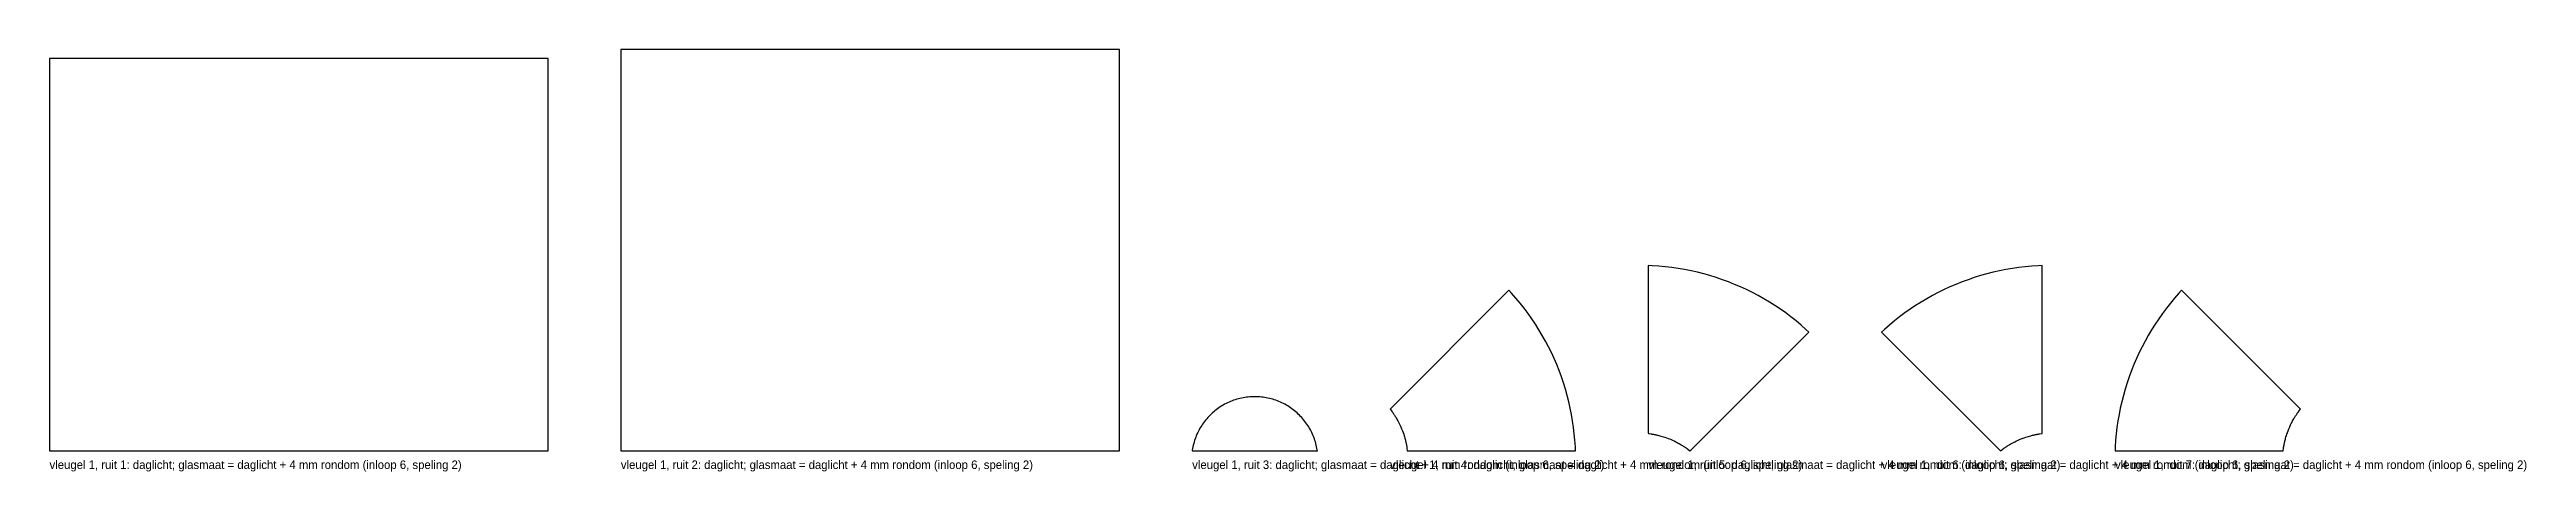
# Model space of a CAD drawing. Header units: millimetres. Extents: x 0 to 4084, y -34 to 662.
import ezdxf

# ---------------------------------------------------------------- set-up
doc = ezdxf.new("R2010")
doc.units = ezdxf.units.MM

msp = doc.modelspace()

# ---------------------------------------------------------------- linework, layer by layer
at = {"layer": 'DAGLICHT'}
for p, q in [((1764, 662.25), (942, 662.25)), ((942, 662.25), (942, 0)), ((1764, 0), (1764, 662.25)), ((822, 647.25), (0, 647.25)), ((0, 647.25), (0, 0)), ((822, 0), (822, 647.25)), ((2642.5174, 305.3785), (2636.0073, 305.6343)), ((2636.0073, 305.6343), (2636.0073, 30.0175)), ((2653.254, 304.6748), (2642.5174, 305.3785)), ((2663.9685, 303.6903), (2653.254, 304.6748)), ((2674.6536, 302.4256), (2663.9685, 303.6903)), ((2685.3019, 300.8817), (2674.6536, 302.4256)), ((2695.9061, 299.0595), (2685.3019, 300.8817)), ((2706.459, 296.9604), (2695.9061, 299.0595)), ((2716.9533, 294.5858), (2706.459, 296.9604)), ((2727.3819, 291.9373), (2716.9533, 294.5858)), ((2737.7376, 289.0167), (2727.3819, 291.9373)), ((2748.0133, 285.826), (2737.7376, 289.0167)), ((3183.8707, 289.0167), (3173.595, 285.826)), ((3194.2264, 291.9373), (3183.8707, 289.0167)), ((3204.655, 294.5858), (3194.2264, 291.9373)), ((3215.1493, 296.9604), (3204.655, 294.5858)), ((3225.7022, 299.0595), (3215.1493, 296.9604)), ((3236.3065, 300.8817), (3225.7022, 299.0595)), ((3246.9548, 302.4256), (3236.3065, 300.8817)), ((3257.6398, 303.6903), (3246.9548, 302.4256)), ((3268.3543, 304.6748), (3257.6398, 303.6903)), ((3279.091, 305.3785), (3268.3543, 304.6748)), ((3285.601, 305.6343), (3279.091, 305.3785)), ((3285.601, 30.0175), (3285.601, 305.6343)), ((2406.3248, 264.7969), (2211.4344, 69.9064)), ((2410.7473, 260.0127), (2406.3248, 264.7969)), ((2417.8416, 251.9231), (2410.7473, 260.0127)), ((2424.7218, 243.6507), (2417.8416, 251.9231)), ((2758.2019, 282.3674), (2748.0133, 285.826)), ((2768.2965, 278.6433), (2758.2019, 282.3674)), ((2778.2902, 274.6562), (2768.2965, 278.6433)), ((2788.1761, 270.4089), (2778.2902, 274.6562)), ((2797.9474, 265.9043), (2788.1761, 270.4089)), ((2807.5974, 261.1454), (2797.9474, 265.9043)), ((2817.1196, 256.1356), (2807.5974, 261.1454)), ((2826.5073, 250.8782), (2817.1196, 256.1356)), ((2835.7542, 245.3769), (2826.5073, 250.8782)), ((2844.8539, 239.6354), (2835.7542, 245.3769)), ((3085.8541, 245.3769), (3076.7544, 239.6354)), ((3095.101, 250.8782), (3085.8541, 245.3769)), ((3104.4888, 256.1356), (3095.101, 250.8782)), ((3114.0109, 261.1454), (3104.4888, 256.1356)), ((3123.661, 265.9043), (3114.0109, 261.1454)), ((3133.4323, 270.4089), (3123.661, 265.9043)), ((3143.3181, 274.6562), (3133.4323, 270.4089)), ((3153.3118, 278.6433), (3143.3181, 274.6562)), ((3163.4064, 282.3674), (3153.3118, 278.6433)), ((3173.595, 285.826), (3163.4064, 282.3674)), ((3503.7667, 251.9231), (3496.8866, 243.6507)), ((3510.861, 260.0127), (3503.7667, 251.9231)), ((3515.2835, 264.7969), (3510.861, 260.0127)), ((3710.174, 69.9064), (3515.2835, 264.7969)), ((2431.383, 235.2009), (2424.7218, 243.6507)), ((2437.8208, 226.5797), (2431.383, 235.2009)), ((2444.0306, 217.793), (2437.8208, 226.5797)), ((2450.0084, 208.8466), (2444.0306, 217.793)), ((2455.7499, 199.7469), (2450.0084, 208.8466)), ((2853.8003, 233.6576), (2844.8539, 239.6354)), ((2862.587, 227.4477), (2853.8003, 233.6576)), ((2871.2082, 221.01), (2862.587, 227.4477)), ((2879.658, 214.3487), (2871.2082, 221.01)), ((2887.9304, 207.4686), (2879.658, 214.3487)), ((2896.02, 200.3743), (2887.9304, 207.4686)), ((3033.6779, 207.4686), (3025.5884, 200.3743)), ((3041.9503, 214.3487), (3033.6779, 207.4686)), ((3050.4001, 221.01), (3041.9503, 214.3487)), ((3059.0213, 227.4477), (3050.4001, 221.01)), ((3067.8081, 233.6576), (3059.0213, 227.4477)), ((3076.7544, 239.6354), (3067.8081, 233.6576)), ((3471.5999, 208.8466), (3465.8584, 199.7469)), ((3477.5777, 217.793), (3471.5999, 208.8466)), ((3483.7876, 226.5797), (3477.5777, 217.793)), ((3490.2253, 235.2009), (3483.7876, 226.5797)), ((3496.8866, 243.6507), (3490.2253, 235.2009)), ((2461.2512, 190.5), (2455.7499, 199.7469)), ((2466.5086, 181.1123), (2461.2512, 190.5)), ((2471.5185, 171.5901), (2466.5086, 181.1123)), ((2476.2773, 161.9401), (2471.5185, 171.5901)), ((2705.9137, 1.0613), (2900.8042, 195.9518)), ((2900.8042, 195.9518), (2896.02, 200.3743)), ((3025.5884, 200.3743), (3020.8042, 195.9518)), ((3020.8042, 195.9518), (3215.6947, 1.0613)), ((3450.0899, 171.5901), (3445.331, 161.9401)), ((3455.0997, 181.1123), (3450.0899, 171.5901)), ((3460.3571, 190.5), (3455.0997, 181.1123)), ((3465.8584, 199.7469), (3460.3571, 190.5)), ((2480.782, 152.1688), (2476.2773, 161.9401)), ((2485.0293, 142.2829), (2480.782, 152.1688)), ((2489.0163, 132.2892), (2485.0293, 142.2829)), ((2492.7404, 122.1946), (2489.0163, 132.2892)), ((3432.592, 132.2892), (3428.8679, 122.1946)), ((3436.5791, 142.2829), (3432.592, 132.2892)), ((3440.8264, 152.1688), (3436.5791, 142.2829)), ((3445.331, 161.9401), (3440.8264, 152.1688)), ((1949.8159, 82.3538), (1947.2803, 81.3422)), ((1952.3771, 83.2987), (1949.8159, 82.3538)), ((1954.9622, 84.1762), (1952.3771, 83.2987)), ((1957.5694, 84.9857), (1954.9622, 84.1762)), ((1960.1969, 85.7267), (1957.5694, 84.9857)), ((1962.8428, 86.3987), (1960.1969, 85.7267)), ((1965.5055, 87.0012), (1962.8428, 86.3987)), ((1968.183, 87.5338), (1965.5055, 87.0012)), ((1970.8735, 87.9961), (1968.183, 87.5338)), ((1973.5752, 88.3879), (1970.8735, 87.9961)), ((1976.2863, 88.7087), (1973.5752, 88.3879)), ((1979.0048, 88.9585), (1976.2863, 88.7087)), ((1981.7289, 89.1371), (1979.0048, 88.9585)), ((1984.4568, 89.2443), (1981.7289, 89.1371)), ((1987.1865, 89.28), (1984.4568, 89.2443)), ((1989.9162, 89.2443), (1987.1865, 89.28)), ((1992.6441, 89.1371), (1989.9162, 89.2443)), ((1995.3682, 88.9585), (1992.6441, 89.1371)), ((1998.0867, 88.7087), (1995.3682, 88.9585)), ((2000.7978, 88.3879), (1998.0867, 88.7087)), ((2003.4995, 87.9961), (2000.7978, 88.3879)), ((2006.19, 87.5338), (2003.4995, 87.9961)), ((2008.8675, 87.0012), (2006.19, 87.5338)), ((2011.5302, 86.3987), (2008.8675, 87.0012)), ((2014.1762, 85.7267), (2011.5302, 86.3987)), ((2016.8036, 84.9857), (2014.1762, 85.7267)), ((2019.4108, 84.1762), (2016.8036, 84.9857)), ((2021.9959, 83.2987), (2019.4108, 84.1762)), ((2024.5571, 82.3538), (2021.9959, 83.2987)), ((2027.0927, 81.3422), (2024.5571, 82.3538)), ((2496.199, 112.006), (2492.7404, 122.1946)), ((2499.3897, 101.7303), (2496.199, 112.006)), ((2502.3103, 91.3746), (2499.3897, 101.7303)), ((2504.9588, 80.946), (2502.3103, 91.3746)), ((3419.298, 91.3746), (3416.6495, 80.946)), ((3422.2186, 101.7303), (3419.298, 91.3746)), ((3425.4093, 112.006), (3422.2186, 101.7303)), ((3428.8679, 122.1946), (3425.4093, 112.006)), ((1899.7299, 41.795), (1898.2732, 39.4862)), ((1901.2466, 44.0648), (1899.7299, 41.795)), ((1902.8222, 46.2942), (1901.2466, 44.0648)), ((1904.4556, 48.4816), (1902.8222, 46.2942)), ((1906.1457, 50.6255), (1904.4556, 48.4816)), ((1907.8914, 52.7244), (1906.1457, 50.6255)), ((1909.6914, 54.7769), (1907.8914, 52.7244)), ((1911.5445, 56.7816), (1909.6914, 54.7769)), ((1913.4494, 58.7371), (1911.5445, 56.7816)), ((1915.4049, 60.642), (1913.4494, 58.7371)), ((1917.4096, 62.4951), (1915.4049, 60.642)), ((1919.4621, 64.2951), (1917.4096, 62.4951)), ((1921.561, 66.0408), (1919.4621, 64.2951)), ((1923.7049, 67.7309), (1921.561, 66.0408)), ((1925.8923, 69.3643), (1923.7049, 67.7309)), ((1928.1217, 70.9399), (1925.8923, 69.3643)), ((1930.3916, 72.4566), (1928.1217, 70.9399)), ((1932.7004, 73.9133), (1930.3916, 72.4566)), ((1935.0465, 75.3091), (1932.7004, 73.9133)), ((1937.4284, 76.643), (1935.0465, 75.3091)), ((1939.8444, 77.9142), (1937.4284, 76.643)), ((1942.2928, 79.1216), (1939.8444, 77.9142)), ((1944.772, 80.2645), (1942.2928, 79.1216)), ((1947.2803, 81.3422), (1944.772, 80.2645)), ((2029.601, 80.2645), (2027.0927, 81.3422)), ((2032.0802, 79.1216), (2029.601, 80.2645)), ((2034.5286, 77.9142), (2032.0802, 79.1216)), ((2036.9446, 76.643), (2034.5286, 77.9142)), ((2039.3265, 75.3091), (2036.9446, 76.643)), ((2041.6727, 73.9133), (2039.3265, 75.3091)), ((2043.9815, 72.4566), (2041.6727, 73.9133)), ((2046.2514, 70.9399), (2043.9815, 72.4566)), ((2048.4808, 69.3643), (2046.2514, 70.9399)), ((2050.6682, 67.7309), (2048.4808, 69.3643)), ((2052.812, 66.0408), (2050.6682, 67.7309)), ((2054.911, 64.2951), (2052.812, 66.0408)), ((2056.9635, 62.4951), (2054.911, 64.2951)), ((2058.9681, 60.642), (2056.9635, 62.4951)), ((2060.9236, 58.7371), (2058.9681, 60.642)), ((2062.8286, 56.7816), (2060.9236, 58.7371)), ((2064.6817, 54.7769), (2062.8286, 56.7816)), ((2066.4816, 52.7244), (2064.6817, 54.7769)), ((2068.2273, 50.6255), (2066.4816, 52.7244)), ((2069.9174, 48.4816), (2068.2273, 50.6255)), ((2071.5508, 46.2942), (2069.9174, 48.4816)), ((2073.1264, 44.0648), (2071.5508, 46.2942)), ((2074.6431, 41.795), (2073.1264, 44.0648)), ((2076.0998, 39.4862), (2074.6431, 41.795)), ((2211.4344, 69.9064), (2210.373, 68.6294)), ((2210.373, 68.6294), (2213.0557, 65.1437)), ((2213.0557, 65.1437), (2213.4027, 64.6751)), ((2213.4027, 64.6751), (2213.7686, 64.1763)), ((2213.7686, 64.1763), (2214.155, 63.6443)), ((2214.155, 63.6443), (2214.5635, 63.0758)), ((2214.5635, 63.0758), (2214.996, 62.467)), ((2214.996, 62.467), (2215.4547, 61.8135)), ((2215.4547, 61.8135), (2215.9418, 61.1103)), ((2215.9418, 61.1103), (2216.46, 60.3515)), ((2216.46, 60.3515), (2217.0122, 59.5306)), ((2217.0122, 59.5306), (2217.6015, 58.6397)), ((2217.6015, 58.6397), (2218.2317, 57.6697)), ((2218.2317, 57.6697), (2218.9068, 56.6098)), ((2218.9068, 56.6098), (2219.6313, 55.4475)), ((2219.6313, 55.4475), (2220.4103, 54.1675)), ((2220.4103, 54.1675), (2221.2494, 52.7517)), ((2221.2494, 52.7517), (2222.1547, 51.1782)), ((2222.1547, 51.1782), (2223.1331, 49.4202)), ((2223.1331, 49.4202), (2224.1918, 47.445)), ((2224.1918, 47.445), (2225.3383, 45.2118)), ((2225.3383, 45.2118), (2226.5801, 42.6701)), ((2226.5801, 42.6701), (2227.9237, 39.7555)), ((2507.3334, 70.4517), (2504.9588, 80.946)), ((2509.4325, 59.8988), (2507.3334, 70.4517)), ((2511.2547, 49.2946), (2509.4325, 59.8988)), ((2512.7986, 38.6463), (2511.2547, 49.2946)), ((3410.3536, 49.2946), (3408.8097, 38.6463)), ((3412.1758, 59.8988), (3410.3536, 49.2946)), ((3414.2749, 70.4517), (3412.1758, 59.8988)), ((3416.6495, 80.946), (3414.2749, 70.4517)), ((3693.6846, 39.7555), (3695.0282, 42.6701)), ((3695.0282, 42.6701), (3696.27, 45.2118)), ((3696.27, 45.2118), (3697.4165, 47.445)), ((3697.4165, 47.445), (3698.4752, 49.4202)), ((3698.4752, 49.4202), (3699.4536, 51.1782)), ((3699.4536, 51.1782), (3700.359, 52.7517)), ((3700.359, 52.7517), (3701.198, 54.1675)), ((3701.198, 54.1675), (3701.977, 55.4475)), ((3701.977, 55.4475), (3702.7015, 56.6098)), ((3702.7015, 56.6098), (3703.3766, 57.6697)), ((3703.3766, 57.6697), (3704.0068, 58.6397)), ((3704.0068, 58.6397), (3704.5962, 59.5306)), ((3704.5962, 59.5306), (3705.1483, 60.3515)), ((3705.1483, 60.3515), (3705.6665, 61.1103)), ((3705.6665, 61.1103), (3706.1536, 61.8135)), ((3706.1536, 61.8135), (3706.6123, 62.467)), ((3706.6123, 62.467), (3707.0448, 63.0758)), ((3707.0448, 63.0758), (3707.4533, 63.6443)), ((3707.4533, 63.6443), (3707.8397, 64.1763)), ((3707.8397, 64.1763), (3708.2056, 64.6751)), ((3708.2056, 64.6751), (3708.5526, 65.1437)), ((3708.5526, 65.1437), (3711.2353, 68.6294)), ((3711.2353, 68.6294), (3710.174, 69.9064)), ((0, 0), (822, 0)), ((942, 0), (1764, 0)), ((1884.1904, 1.313), (1884, 0)), ((1884, 0), (2090.373, 0)), ((1884.6527, 4.0035), (1884.1904, 1.313)), ((1885.1853, 6.681), (1884.6527, 4.0035)), ((1885.7878, 9.3437), (1885.1853, 6.681)), ((1886.4598, 11.9897), (1885.7878, 9.3437)), ((1887.2008, 14.6171), (1886.4598, 11.9897)), ((1888.0103, 17.2243), (1887.2008, 14.6171)), ((1888.8879, 19.8094), (1888.0103, 17.2243)), ((1889.8327, 22.3706), (1888.8879, 19.8094)), ((1890.8444, 24.9062), (1889.8327, 22.3706)), ((1891.922, 27.4145), (1890.8444, 24.9062)), ((1893.0649, 29.8937), (1891.922, 27.4145)), ((1894.2724, 32.3421), (1893.0649, 29.8937)), ((1895.5435, 34.7581), (1894.2724, 32.3421)), ((1896.8774, 37.14), (1895.5435, 34.7581)), ((1898.2732, 39.4862), (1896.8774, 37.14)), ((2077.4956, 37.14), (2076.0998, 39.4862)), ((2078.8296, 34.7581), (2077.4956, 37.14)), ((2080.1007, 32.3421), (2078.8296, 34.7581)), ((2081.3081, 29.8937), (2080.1007, 32.3421)), ((2082.451, 27.4145), (2081.3081, 29.8937)), ((2083.5287, 24.9062), (2082.451, 27.4145)), ((2084.5403, 22.3706), (2083.5287, 24.9062)), ((2085.4852, 19.8094), (2084.5403, 22.3706)), ((2086.3627, 17.2243), (2085.4852, 19.8094)), ((2087.1722, 14.6171), (2086.3627, 17.2243)), ((2087.9133, 11.9897), (2087.1722, 14.6171)), ((2088.5852, 9.3437), (2087.9133, 11.9897)), ((2089.1877, 6.681), (2088.5852, 9.3437)), ((2089.7203, 4.0035), (2089.1877, 6.681)), ((2090.1827, 1.313), (2089.7203, 4.0035)), ((2090.373, 0), (2090.1827, 1.313)), ((2227.9237, 39.7555), (2229.3733, 36.3867)), ((2229.3733, 36.3867), (2230.7304, 32.9796)), ((2230.7304, 32.9796), (2231.8412, 29.9687)), ((2231.8412, 29.9687), (2232.7605, 27.2933)), ((2232.7605, 27.2933), (2233.5288, 24.9035)), ((2233.5288, 24.9035), (2234.1769, 22.7582)), ((2234.1769, 22.7582), (2234.7281, 20.8233)), ((2234.7281, 20.8233), (2235.2006, 19.0705)), ((2235.2006, 19.0705), (2235.6084, 17.476)), ((2235.6084, 17.476), (2235.9627, 16.0201)), ((2235.9627, 16.0201), (2236.2723, 14.6859)), ((2236.2723, 14.6859), (2236.5443, 13.4591)), ((2236.5443, 13.4591), (2236.7846, 12.3276)), ((2236.7846, 12.3276), (2236.9979, 11.2809)), ((2236.9979, 11.2809), (2237.1879, 10.31)), ((2237.1879, 10.31), (2237.358, 9.407)), ((2237.358, 9.407), (2237.5108, 8.5653)), ((2237.5108, 8.5653), (2237.6486, 7.7789)), ((2237.6486, 7.7789), (2237.7732, 7.0426)), ((2237.7732, 7.0426), (2237.8864, 6.3517)), ((2237.8864, 6.3517), (2237.9893, 5.7024)), ((2237.9893, 5.7024), (2238.0833, 5.0909)), ((2238.0833, 5.0909), (2238.1693, 4.5142)), ((2238.1693, 4.5142), (2238.7371, 0.1525)), ((2238.7371, 0.1525), (2240.3905, 0)), ((2240.3905, 0), (2516.0073, 0)), ((2514.0633, 27.9612), (2512.7986, 38.6463)), ((2515.0478, 17.2467), (2514.0633, 27.9612)), ((2515.7515, 6.5101), (2515.0478, 17.2467)), ((2516.0073, 0), (2515.7515, 6.5101)), ((2636.0073, 30.0175), (2636.1598, 28.3641)), ((2636.1598, 28.3641), (2640.5215, 27.7962)), ((2640.5215, 27.7962), (2641.0982, 27.7102)), ((2641.0982, 27.7102), (2641.7097, 27.6163)), ((2641.7097, 27.6163), (2642.359, 27.5133)), ((2642.359, 27.5133), (2643.0499, 27.4002)), ((2643.0499, 27.4002), (2643.7862, 27.2756)), ((2643.7862, 27.2756), (2644.5726, 27.1378)), ((2644.5726, 27.1378), (2645.4143, 26.985)), ((2645.4143, 26.985), (2646.3173, 26.8149)), ((2646.3173, 26.8149), (2647.2882, 26.6248)), ((2647.2882, 26.6248), (2648.3349, 26.4116)), ((2648.3349, 26.4116), (2649.4664, 26.1713)), ((2649.4664, 26.1713), (2650.6932, 25.8992)), ((2650.6932, 25.8992), (2652.0274, 25.5896)), ((2652.0274, 25.5896), (2653.4833, 25.2354)), ((2653.4833, 25.2354), (2655.0778, 24.8276)), ((2655.0778, 24.8276), (2656.8306, 24.3551)), ((2656.8306, 24.3551), (2658.7655, 23.8038)), ((2658.7655, 23.8038), (2660.9108, 23.1558)), ((2660.9108, 23.1558), (2663.3006, 22.3874)), ((2663.3006, 22.3874), (2665.976, 21.4682)), ((2665.976, 21.4682), (2668.9869, 20.3574)), ((2668.9869, 20.3574), (2672.394, 19.0003)), ((2672.394, 19.0003), (2675.7628, 17.5507)), ((2675.7628, 17.5507), (2678.6774, 16.2071)), ((2678.6774, 16.2071), (2681.2192, 14.9653)), ((2681.2192, 14.9653), (2683.4523, 13.8188)), ((2683.4523, 13.8188), (2685.4275, 12.7601)), ((2685.4275, 12.7601), (2687.1855, 11.7817)), ((2687.1855, 11.7817), (2688.759, 10.8763)), ((2688.759, 10.8763), (2690.1748, 10.0373)), ((2690.1748, 10.0373), (2691.4548, 9.2583)), ((2691.4548, 9.2583), (2692.6171, 8.5338)), ((2692.6171, 8.5338), (2693.677, 7.8587)), ((2693.677, 7.8587), (2694.647, 7.2285)), ((2694.647, 7.2285), (2695.5379, 6.6391)), ((2695.5379, 6.6391), (2696.3588, 6.087)), ((2696.3588, 6.087), (2697.1176, 5.5688)), ((2697.1176, 5.5688), (2697.8208, 5.0817)), ((2697.8208, 5.0817), (2698.4743, 4.623)), ((2698.4743, 4.623), (2699.0831, 4.1905)), ((2699.0831, 4.1905), (2699.6516, 3.782)), ((2699.6516, 3.782), (2700.1836, 3.3956)), ((2700.1836, 3.3956), (2700.6824, 3.0297)), ((2700.6824, 3.0297), (2701.151, 2.6827)), ((2701.151, 2.6827), (2704.6367, 0)), ((2704.6367, 0), (2705.9137, 1.0613)), ((3215.6947, 1.0613), (3216.9716, 0)), ((3216.9716, 0), (3220.4573, 2.6827)), ((3220.4573, 2.6827), (3220.926, 3.0297)), ((3220.926, 3.0297), (3221.4248, 3.3956)), ((3221.4248, 3.3956), (3221.9567, 3.782)), ((3221.9567, 3.782), (3222.5252, 4.1905)), ((3222.5252, 4.1905), (3223.134, 4.623)), ((3223.134, 4.623), (3223.7875, 5.0817)), ((3223.7875, 5.0817), (3224.4907, 5.5688)), ((3224.4907, 5.5688), (3225.2495, 6.087)), ((3225.2495, 6.087), (3226.0704, 6.6391)), ((3226.0704, 6.6391), (3226.9613, 7.2285)), ((3226.9613, 7.2285), (3227.9314, 7.8587)), ((3227.9314, 7.8587), (3228.9912, 8.5338)), ((3228.9912, 8.5338), (3230.1536, 9.2583)), ((3230.1536, 9.2583), (3231.4336, 10.0373)), ((3231.4336, 10.0373), (3232.8494, 10.8763)), ((3232.8494, 10.8763), (3234.4229, 11.7817)), ((3234.4229, 11.7817), (3236.1808, 12.7601)), ((3236.1808, 12.7601), (3238.1561, 13.8188)), ((3238.1561, 13.8188), (3240.3892, 14.9653)), ((3240.3892, 14.9653), (3242.931, 16.2071)), ((3242.931, 16.2071), (3245.8455, 17.5507)), ((3245.8455, 17.5507), (3249.2143, 19.0003)), ((3249.2143, 19.0003), (3252.6214, 20.3574)), ((3252.6214, 20.3574), (3255.6324, 21.4682)), ((3255.6324, 21.4682), (3258.3078, 22.3874)), ((3258.3078, 22.3874), (3260.6975, 23.1558)), ((3260.6975, 23.1558), (3262.8428, 23.8038)), ((3262.8428, 23.8038), (3264.7777, 24.3551)), ((3264.7777, 24.3551), (3266.5306, 24.8276)), ((3266.5306, 24.8276), (3268.125, 25.2354)), ((3268.125, 25.2354), (3269.5809, 25.5896)), ((3269.5809, 25.5896), (3270.9151, 25.8992)), ((3270.9151, 25.8992), (3272.1419, 26.1713)), ((3272.1419, 26.1713), (3273.2734, 26.4116)), ((3273.2734, 26.4116), (3274.3201, 26.6248)), ((3274.3201, 26.6248), (3275.2911, 26.8149)), ((3275.2911, 26.8149), (3276.194, 26.985)), ((3276.194, 26.985), (3277.0357, 27.1378)), ((3277.0357, 27.1378), (3277.8221, 27.2756)), ((3277.8221, 27.2756), (3278.5585, 27.4002)), ((3278.5585, 27.4002), (3279.2493, 27.5133)), ((3279.2493, 27.5133), (3279.8986, 27.6163)), ((3279.8986, 27.6163), (3280.5101, 27.7102)), ((3280.5101, 27.7102), (3281.0869, 27.7962)), ((3281.0869, 27.7962), (3285.4486, 28.3641)), ((3285.4486, 28.3641), (3285.601, 30.0175)), ((3405.8568, 6.5101), (3405.601, 0)), ((3405.601, 0), (3681.2178, 0)), ((3406.5605, 17.2467), (3405.8568, 6.5101)), ((3407.5451, 27.9612), (3406.5605, 17.2467)), ((3408.8097, 38.6463), (3407.5451, 27.9612)), ((3681.2178, 0), (3682.8712, 0.1525)), ((3682.8712, 0.1525), (3683.4391, 4.5142)), ((3683.4391, 4.5142), (3683.5251, 5.0909)), ((3683.5251, 5.0909), (3683.619, 5.7024)), ((3683.619, 5.7024), (3683.722, 6.3517)), ((3683.722, 6.3517), (3683.8351, 7.0426)), ((3683.8351, 7.0426), (3683.9597, 7.7789)), ((3683.9597, 7.7789), (3684.0975, 8.5653)), ((3684.0975, 8.5653), (3684.2503, 9.407)), ((3684.2503, 9.407), (3684.4204, 10.31)), ((3684.4204, 10.31), (3684.6105, 11.2809)), ((3684.6105, 11.2809), (3684.8237, 12.3276)), ((3684.8237, 12.3276), (3685.064, 13.4591)), ((3685.064, 13.4591), (3685.3361, 14.6859)), ((3685.3361, 14.6859), (3685.6457, 16.0201)), ((3685.6457, 16.0201), (3685.9999, 17.476)), ((3685.9999, 17.476), (3686.4077, 19.0705)), ((3686.4077, 19.0705), (3686.8802, 20.8233)), ((3686.8802, 20.8233), (3687.4315, 22.7582)), ((3687.4315, 22.7582), (3688.0795, 24.9035)), ((3688.0795, 24.9035), (3688.8479, 27.2933)), ((3688.8479, 27.2933), (3689.7671, 29.9687)), ((3689.7671, 29.9687), (3690.8779, 32.9796)), ((3690.8779, 32.9796), (3692.235, 36.3867)), ((3692.235, 36.3867), (3693.6846, 39.7555))]:
    msp.add_line(p, q, dxfattribs=at)

# ---------------------------------------------------------------- texts
at = {"layer": 'TEKST'}
for s, p in [('vleugel 1, ruit 1: daglicht; glasmaat = daglicht + 4 mm rondom (inloop 6, speling 2)', (0, -30)), ('vleugel 1, ruit 2: daglicht; glasmaat = daglicht + 4 mm rondom (inloop 6, speling 2)', (942, -30)), ('vleugel 1, ruit 3: daglicht; glasmaat = daglicht + 4 mm rondom (inloop 6, speling 2)', (1884, -30)), ('vleugel 1, ruit 4: daglicht; glasmaat = daglicht + 4 mm rondom (inloop 6, speling 2)', (2210.373, -30)), ('vleugel 1, ruit 5: daglicht; glasmaat = daglicht + 4 mm rondom (inloop 6, speling 2)', (2636.0073, -30)), ('vleugel 1, ruit 6: daglicht; glasmaat = daglicht + 4 mm rondom (inloop 6, speling 2)', (3020.8042, -30)), ('vleugel 1, ruit 7: daglicht; glasmaat = daglicht + 4 mm rondom (inloop 6, speling 2)', (3405.601, -30))]:
    msp.add_text(s, height=14, dxfattribs=at).set_placement(p)

doc.saveas('drawing.dxf')
